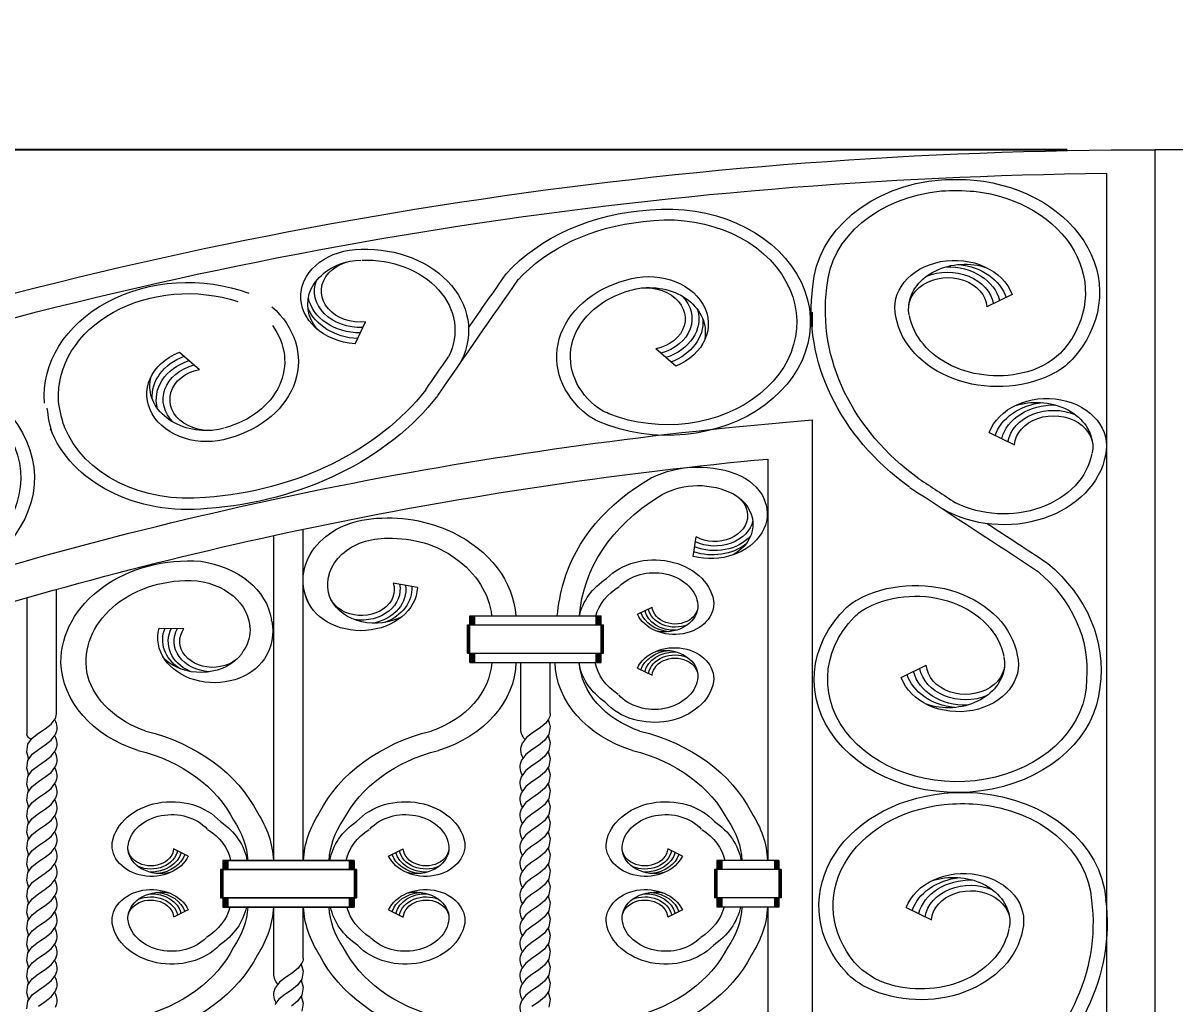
# Model space of a CAD drawing. Header units: inches. Extents: x 16.4 to 39.1, y 11.1 to 26.9.
# Drawn here: x 19.926 to 20.744, y 20.992 to 21.689 of the extents above; entities that cross this region are included whole.
import ezdxf

# ---------------------------------------------------------------- set-up
doc = ezdxf.new("R2010")
doc.units = ezdxf.units.IN
doc.header["$MEASUREMENT"] = 0
doc.styles.get("Standard").update_dxf_attribs({"font": 'arial.ttf'})
doc.dimstyles.get("Standard").update_dxf_attribs({"dimtxt": 0.1, "dimasz": 0.18, "dimexe": 0.18, "dimexo": 0.0625, "dimgap": 0.09, "dimtad": 0, "dimtoh": 1, "dimdec": 4, "dimzin": 0, "dimdsep": 46, "dimtxsty": 'Standard', "dimblk": 'OBLIQUE', "dimcen": 0.09, "dimadec": 0, "dimazin": 0, "dimtfac": 1, "dimtdec": 4, "dimtofl": 0, "dimtmove": 0, "dimatfit": 3, "dimldrblk": 'OBLIQUE', "dimfxl": 1, "dimtolj": 1, "dimtzin": 0, "dimarcsym": 0})

# ---------------------------------------------------------------- blocks, each defined once
blk = doc.blocks.new('_Oblique')
at = {"color": 0, "linetype": 'ByBlock', "lineweight": -2}
blk.add_line((-0.5, -0.5), (0.5, 0.5), dxfattribs=at)
blk = doc.blocks.new('*D2')
at = {"color": 0, "lineweight": -2, "transparency": 16777216}
for p, q in [((20.66772, 21.5986), (18.04662, 21.5986)), ((18.22662, 21.5986), (18.22662, 20.89517)), ((18.22662, 19.59468), (18.22662, 20.29812)), ((20.66772, 19.59468), (18.04662, 19.59468))]:
    blk.add_line(p, q, dxfattribs=at)
at = {"layer": 'Defpoints', "color": 0, "lineweight": 9, "transparency": 16777216}
for p in [(18.22662, 21.5986), (20.73022, 21.5986), (20.73022, 19.59468)]:
    blk.add_point(p, dxfattribs=at)
at = {"color": 0, "lineweight": -2, "transparency": 16777216, "xscale": 0.18, "yscale": 0.18, "zscale": 0.18}
for p, rotation in [((18.22662, 21.5986), 90), ((18.22662, 19.59468), 270)]:
    blk.add_blockref('_Oblique', p, dxfattribs=dict(at, rotation=rotation))
at = {"color": 0, "lineweight": 9, "transparency": 16777216, "insert": (18.22662, 20.59664), "char_height": 0.1, "attachment_point": 5, "rotation": 90}
blk.add_mtext('\\A1;2.0039', dxfattribs=at)

msp = doc.modelspace()

# ---------------------------------------------------------------- linework, layer by layer
at = {"lineweight": 9}
for p, q in [((20.73022, 19.59468), (20.73022, 21.5986)), ((20.73022, 19.59468), (20.73022, 21.5986)), ((20.69568, 21.58187), (20.69568, 20.55596)), ((20.62869, 21.4958), (20.61079, 21.48711)), ((20.48654, 21.48327), (20.48654, 21.4728)), ((20.162, 21.46078), (20.16941, 21.47633)), ((20.38968, 21.44492), (20.37552, 21.45719)), ((20.03719, 21.4549), (20.05135, 21.44263)), ((20.48654, 21.40667), (20.48654, 20.55596)), ((20.61245, 21.3977), (20.63035, 21.38901)), ((20.45517, 21.37896), (20.45517, 21.09383)), ((20.12508, 21.09383), (20.12508, 21.3291)), ((20.10416, 21.09383), (20.10416, 21.32461)), ((20.40219, 21.30973), (20.40418, 21.3236)), ((19.94957, 21.28627), (19.94957, 21.19917)), ((20.20622, 21.28762), (20.18908, 21.29089)), ((19.92866, 21.28036), (19.92866, 21.18381)), ((20.36258, 21.26876), (20.37302, 21.27383)), ((20.2418, 21.24095), (20.2418, 21.26116)), ((20.2418, 21.26116), (20.33845, 21.26116)), ((20.24228, 21.24095), (20.24228, 21.26116)), ((20.24269, 21.24095), (20.24269, 21.26116)), ((20.24302, 21.24095), (20.24302, 21.26116)), ((20.24318, 21.24095), (20.24318, 21.26116)), ((20.24342, 21.23451), (20.24342, 21.26761)), ((20.24342, 21.26761), (20.33682, 21.26761)), ((20.24342, 21.26116), (20.24342, 21.26761)), ((20.24424, 21.26116), (20.24424, 21.26761)), ((20.24489, 21.26116), (20.24489, 21.26761)), ((20.24538, 21.26116), (20.24538, 21.26761)), ((20.24579, 21.26116), (20.24579, 21.26761)), ((20.24611, 21.26116), (20.24611, 21.26761)), ((20.24636, 21.26116), (20.24636, 21.26761)), ((20.24652, 21.26116), (20.24652, 21.26761)), ((20.24707, 21.26116), (20.24707, 21.26761)), ((20.33317, 21.26116), (20.33317, 21.26761)), ((20.33372, 21.26116), (20.33372, 21.26761)), ((20.33389, 21.26116), (20.33389, 21.26761)), ((20.33413, 21.26116), (20.33413, 21.26761)), ((20.33446, 21.26116), (20.33446, 21.26761)), ((20.33486, 21.26116), (20.33486, 21.26761)), ((20.33535, 21.26116), (20.33535, 21.26761)), ((20.336, 21.26116), (20.336, 21.26761)), ((20.33682, 21.23451), (20.33682, 21.26761)), ((20.33682, 21.26116), (20.33682, 21.26761)), ((20.33706, 21.24095), (20.33706, 21.26116)), ((20.33723, 21.24095), (20.33723, 21.26116)), ((20.33755, 21.24095), (20.33755, 21.26116)), ((20.33796, 21.24095), (20.33796, 21.26116)), ((20.33845, 21.24095), (20.33845, 21.26116)), ((20.02277, 21.25893), (20.0404, 21.25858)), ((20.2418, 21.24095), (20.33845, 21.24095)), ((20.24342, 21.23451), (20.24342, 21.24095)), ((20.24424, 21.23451), (20.24424, 21.24095)), ((20.24489, 21.23451), (20.24489, 21.24095)), ((20.24538, 21.23451), (20.24538, 21.24095)), ((20.24579, 21.23451), (20.24579, 21.24095)), ((20.24611, 21.23451), (20.24611, 21.24095)), ((20.24636, 21.23451), (20.24636, 21.24095)), ((20.24652, 21.23451), (20.24652, 21.24095)), ((20.24707, 21.23451), (20.24707, 21.24095)), ((20.33317, 21.23451), (20.33317, 21.24095)), ((20.33372, 21.23451), (20.33372, 21.24095)), ((20.33389, 21.23451), (20.33389, 21.24095)), ((20.33413, 21.23451), (20.33413, 21.24095)), ((20.33446, 21.23451), (20.33446, 21.24095)), ((20.33486, 21.23451), (20.33486, 21.24095)), ((20.33535, 21.23451), (20.33535, 21.24095)), ((20.336, 21.23451), (20.336, 21.24095)), ((20.33682, 21.23451), (20.33682, 21.24095)), ((20.24342, 21.23451), (20.33682, 21.23451)), ((20.27966, 21.18667), (20.27966, 21.23451)), ((20.30058, 21.1982), (20.30058, 21.23451)), ((20.36258, 21.23052), (20.37302, 21.22545)), ((20.54982, 21.22375), (20.56772, 21.23245)), ((19.94598, 21.19058), (19.94889, 21.19448)), ((19.94889, 21.19448), (19.94889, 21.1945)), ((20.29924, 21.19415), (20.29711, 21.19115)), ((19.93698, 21.18414), (19.94172, 21.1873)), ((19.94172, 21.1873), (19.94598, 21.19058)), ((20.29277, 21.18765), (20.28803, 21.18449)), ((20.29711, 21.19115), (20.29277, 21.18765)), ((20.29916, 21.19403), (20.30059, 21.18899)), ((20.30059, 21.18899), (20.29967, 21.18336)), ((19.92957, 21.17631), (19.93264, 21.18064)), ((19.93264, 21.18064), (19.93698, 21.18414)), ((19.94172, 21.1759), (19.94598, 21.17919)), ((19.94598, 21.17919), (19.94889, 21.18309)), ((19.94889, 21.18309), (19.94889, 21.18311)), ((20.28377, 21.18121), (20.28086, 21.17731)), ((20.28803, 21.18449), (20.28377, 21.18121)), ((20.2966, 21.17903), (20.29226, 21.17553)), ((20.29967, 21.18336), (20.2966, 21.17903)), ((20.29916, 21.18263), (20.30059, 21.17759)), ((19.92865, 21.17068), (19.92957, 21.17631)), ((19.93008, 21.16564), (19.92865, 21.17068)), ((19.93264, 21.16925), (19.93698, 21.17275)), ((19.93698, 21.17275), (19.94172, 21.1759)), ((19.94598, 21.16779), (19.94889, 21.17169)), ((19.94889, 21.17169), (19.94889, 21.17171)), ((20.28086, 21.17731), (20.28086, 21.17729)), ((20.28752, 21.17238), (20.28325, 21.16909)), ((20.29226, 21.17553), (20.28752, 21.17238)), ((20.29967, 21.17196), (20.2966, 21.16764)), ((20.29916, 21.17124), (20.30059, 21.1662)), ((20.30059, 21.17759), (20.29967, 21.17196)), ((19.92865, 21.15929), (19.92957, 21.16492)), ((19.92957, 21.16492), (19.93264, 21.16925)), ((19.93698, 21.16135), (19.94172, 21.16451)), ((19.94172, 21.16451), (19.94598, 21.16779)), ((20.28325, 21.16909), (20.28034, 21.16519)), ((20.28034, 21.16519), (20.28034, 21.16517)), ((20.29226, 21.16414), (20.28752, 21.16098)), ((20.2966, 21.16764), (20.29226, 21.16414)), ((20.30059, 21.1662), (20.29967, 21.16057)), ((19.93008, 21.15425), (19.92865, 21.15929)), ((19.92865, 21.14789), (19.92957, 21.15353)), ((19.92957, 21.15353), (19.93264, 21.15785)), ((19.93264, 21.15785), (19.93698, 21.16135)), ((19.94172, 21.15311), (19.94598, 21.1564)), ((19.94598, 21.1564), (19.94889, 21.1603)), ((19.94889, 21.1603), (19.94889, 21.16032)), ((20.28325, 21.15769), (20.28034, 21.15379)), ((20.28034, 21.15379), (20.28034, 21.15378)), ((20.28752, 21.16098), (20.28325, 21.15769)), ((20.2966, 21.15624), (20.29226, 21.15274)), ((20.29967, 21.16057), (20.2966, 21.15624)), ((20.29916, 21.15984), (20.30059, 21.1548)), ((20.30059, 21.1548), (20.29967, 21.14917)), ((19.93008, 21.14285), (19.92865, 21.14789)), ((19.92957, 21.14213), (19.93264, 21.14646)), ((19.93264, 21.14646), (19.93698, 21.14996)), ((19.93698, 21.14996), (19.94172, 21.15311)), ((19.94598, 21.14501), (19.94889, 21.1489)), ((19.94889, 21.1489), (19.94889, 21.14892)), ((20.28325, 21.1463), (20.28034, 21.1424)), ((20.28752, 21.14959), (20.28325, 21.1463)), ((20.29226, 21.15274), (20.28752, 21.14959)), ((20.29967, 21.14917), (20.2966, 21.14485)), ((20.29916, 21.14845), (20.30059, 21.14341)), ((19.92865, 21.1365), (19.92957, 21.14213)), ((19.93264, 21.13506), (19.93698, 21.13856)), ((19.93698, 21.13856), (19.94172, 21.14172)), ((19.94172, 21.14172), (19.94598, 21.14501)), ((19.94598, 21.13361), (19.94889, 21.13751)), ((19.94889, 21.13751), (19.94889, 21.13753)), ((20.28034, 21.1424), (20.28034, 21.14238)), ((20.28752, 21.13819), (20.28325, 21.1349)), ((20.29226, 21.14135), (20.28752, 21.13819)), ((20.2966, 21.14485), (20.29226, 21.14135)), ((20.29967, 21.13778), (20.2966, 21.13345)), ((20.29916, 21.13705), (20.30059, 21.13201)), ((20.30059, 21.14341), (20.29967, 21.13778)), ((19.93008, 21.13146), (19.92865, 21.1365)), ((19.92865, 21.1251), (19.92957, 21.13074)), ((19.92957, 21.13074), (19.93264, 21.13506)), ((19.93698, 21.12717), (19.94172, 21.13032)), ((19.94172, 21.13032), (19.94598, 21.13361)), ((20.28325, 21.1349), (20.28034, 21.131)), ((20.28034, 21.131), (20.28034, 21.13099)), ((20.29226, 21.12995), (20.28752, 21.1268)), ((20.2966, 21.13345), (20.29226, 21.12995)), ((20.30059, 21.13201), (20.29967, 21.12638)), ((19.93008, 21.12006), (19.92865, 21.1251)), ((19.92957, 21.11934), (19.93264, 21.12367)), ((19.93264, 21.12367), (19.93698, 21.12717)), ((19.94172, 21.11893), (19.94598, 21.12222)), ((19.94598, 21.12222), (19.94889, 21.12611)), ((19.94889, 21.12611), (19.94889, 21.12613)), ((20.28325, 21.12351), (20.28034, 21.11961)), ((20.28752, 21.1268), (20.28325, 21.12351)), ((20.2966, 21.12206), (20.29226, 21.11856)), ((20.29967, 21.12638), (20.2966, 21.12206)), ((20.29916, 21.12566), (20.30059, 21.12062)), ((20.30059, 21.12062), (20.29967, 21.11499)), ((19.92865, 21.11371), (19.92957, 21.11934)), ((19.93008, 21.10867), (19.92865, 21.11371)), ((19.93264, 21.11227), (19.93698, 21.11577)), ((19.93698, 21.11577), (19.94172, 21.11893)), ((19.94598, 21.11082), (19.94889, 21.11472)), ((19.94889, 21.11472), (19.94889, 21.11474)), ((20.28034, 21.11961), (20.28034, 21.11959)), ((20.28752, 21.1154), (20.28325, 21.11211)), ((20.29226, 21.11856), (20.28752, 21.1154)), ((20.29967, 21.11499), (20.2966, 21.11066)), ((20.29916, 21.11426), (20.30059, 21.10922)), ((19.92865, 21.10232), (19.92957, 21.10795)), ((19.92957, 21.10795), (19.93264, 21.11227)), ((19.93264, 21.10088), (19.93698, 21.10438)), ((19.93698, 21.10438), (19.94172, 21.10753)), ((19.94172, 21.10753), (19.94598, 21.11082)), ((20.28325, 21.11211), (20.28034, 21.10821)), ((20.28034, 21.10821), (20.28034, 21.1082)), ((20.29226, 21.10716), (20.28752, 21.10401)), ((20.2966, 21.11066), (20.29226, 21.10716)), ((20.30059, 21.10922), (20.29967, 21.10359)), ((19.93008, 21.09727), (19.92865, 21.10232)), ((19.92865, 21.09092), (19.92957, 21.09655)), ((19.92957, 21.09655), (19.93264, 21.10088)), ((19.93698, 21.09298), (19.94172, 21.09614)), ((19.94172, 21.09614), (19.94598, 21.09943)), ((19.94598, 21.09943), (19.94889, 21.10332)), ((19.94889, 21.10332), (19.94889, 21.10334)), ((20.04348, 21.09698), (20.03304, 21.10205)), ((20.18576, 21.09698), (20.1962, 21.10205)), ((20.28325, 21.10072), (20.28034, 21.09682)), ((20.28034, 21.09682), (20.28034, 21.0968)), ((20.28752, 21.10401), (20.28325, 21.10072)), ((20.2966, 21.09927), (20.29226, 21.09577)), ((20.29967, 21.10359), (20.2966, 21.09927)), ((20.29916, 21.10287), (20.30059, 21.09783)), ((20.30059, 21.09783), (20.29967, 21.0922)), ((20.39448, 21.09698), (20.38404, 21.10205)), ((19.93008, 21.08588), (19.92865, 21.09092)), ((19.92957, 21.08516), (19.93264, 21.08948)), ((19.93264, 21.08948), (19.93698, 21.09298)), ((19.94172, 21.08474), (19.94598, 21.08803)), ((19.94598, 21.08803), (19.94889, 21.09193)), ((19.94889, 21.09193), (19.94889, 21.09195)), ((20.06792, 21.09383), (20.06792, 21.06073)), ((20.06792, 21.09383), (20.06792, 21.08739)), ((20.06792, 21.09383), (20.06792, 21.08739)), ((20.06792, 21.09383), (20.06792, 21.06073)), ((20.06792, 21.09383), (20.16131, 21.09383)), ((20.16131, 21.09383), (20.06792, 21.09383)), ((20.06874, 21.09383), (20.06874, 21.08739)), ((20.06874, 21.09383), (20.06874, 21.08739)), ((20.06939, 21.09383), (20.06939, 21.08739)), ((20.06939, 21.09383), (20.06939, 21.08739)), ((20.06988, 21.09383), (20.06988, 21.08739)), ((20.06988, 21.09383), (20.06988, 21.08739)), ((20.07028, 21.09383), (20.07028, 21.08739)), ((20.07028, 21.09383), (20.07028, 21.08739)), ((20.07061, 21.09383), (20.07061, 21.08739)), ((20.07061, 21.09383), (20.07061, 21.08739)), ((20.07085, 21.09383), (20.07085, 21.08739)), ((20.07085, 21.09383), (20.07085, 21.08739)), ((20.07102, 21.09383), (20.07102, 21.08739)), ((20.07102, 21.09383), (20.07102, 21.08739)), ((20.07157, 21.09383), (20.07157, 21.08739)), ((20.07157, 21.09383), (20.07157, 21.08739)), ((20.15767, 21.09383), (20.15767, 21.08739)), ((20.15767, 21.09383), (20.15767, 21.08739)), ((20.15822, 21.09383), (20.15822, 21.08739)), ((20.15822, 21.09383), (20.15822, 21.08739)), ((20.15838, 21.09383), (20.15838, 21.08739)), ((20.15838, 21.09383), (20.15838, 21.08739)), ((20.15863, 21.09383), (20.15863, 21.08739)), ((20.15863, 21.09383), (20.15863, 21.08739)), ((20.15895, 21.09383), (20.15895, 21.08739)), ((20.15895, 21.09383), (20.15895, 21.08739)), ((20.15936, 21.09383), (20.15936, 21.08739)), ((20.15936, 21.09383), (20.15936, 21.08739)), ((20.15985, 21.09383), (20.15985, 21.08739)), ((20.15985, 21.09383), (20.15985, 21.08739)), ((20.1605, 21.09383), (20.1605, 21.08739)), ((20.1605, 21.09383), (20.1605, 21.08739)), ((20.16131, 21.09383), (20.16131, 21.06073)), ((20.16131, 21.09383), (20.16131, 21.08739)), ((20.16131, 21.09383), (20.16131, 21.08739)), ((20.16131, 21.09383), (20.16131, 21.06073)), ((20.28325, 21.08932), (20.28034, 21.08542)), ((20.28752, 21.09261), (20.28325, 21.08932)), ((20.29226, 21.09577), (20.28752, 21.09261)), ((20.2966, 21.08787), (20.29226, 21.08437)), ((20.29967, 21.0922), (20.2966, 21.08787)), ((20.29916, 21.09148), (20.30059, 21.08643)), ((20.4629, 21.09383), (20.41893, 21.09383)), ((20.41893, 21.09383), (20.41893, 21.08739)), ((20.41893, 21.09383), (20.41893, 21.06073)), ((20.41974, 21.09383), (20.41974, 21.08739)), ((20.42039, 21.09383), (20.42039, 21.08739)), ((20.42088, 21.09383), (20.42088, 21.08739)), ((20.42129, 21.09383), (20.42129, 21.08739)), ((20.42162, 21.09383), (20.42162, 21.08739)), ((20.42186, 21.09383), (20.42186, 21.08739)), ((20.42202, 21.09383), (20.42202, 21.08739)), ((20.42258, 21.09383), (20.42258, 21.08739)), ((20.45981, 21.09383), (20.45981, 21.08739)), ((20.45997, 21.09383), (20.45997, 21.08739)), ((20.46021, 21.09383), (20.46021, 21.08739)), ((20.46054, 21.09383), (20.46054, 21.08739)), ((20.46095, 21.09383), (20.46095, 21.08739)), ((20.46144, 21.09383), (20.46144, 21.08739)), ((20.46209, 21.09383), (20.46209, 21.08739)), ((20.4629, 21.09383), (20.4629, 21.06073)), ((19.92865, 21.07953), (19.92957, 21.08516)), ((19.93264, 21.07809), (19.93698, 21.08159)), ((19.93698, 21.08159), (19.94172, 21.08474)), ((19.94598, 21.07664), (19.94889, 21.08054)), ((19.94889, 21.08054), (19.94889, 21.08055)), ((20.06629, 21.08739), (20.06629, 21.06718)), ((20.06629, 21.08739), (20.06629, 21.06718)), ((20.06629, 21.08739), (20.16294, 21.08739)), ((20.16294, 21.08739), (20.06629, 21.08739)), ((20.06678, 21.08739), (20.06678, 21.06718)), ((20.06678, 21.08739), (20.06678, 21.06718)), ((20.06719, 21.08739), (20.06719, 21.06718)), ((20.06719, 21.08739), (20.06719, 21.06718)), ((20.06751, 21.08739), (20.06751, 21.06718)), ((20.06751, 21.08739), (20.06751, 21.06718)), ((20.06768, 21.08739), (20.06768, 21.06718)), ((20.06768, 21.08739), (20.06768, 21.06718)), ((20.16156, 21.08739), (20.16156, 21.06718)), ((20.16156, 21.08739), (20.16156, 21.06718)), ((20.16172, 21.08739), (20.16172, 21.06718)), ((20.16172, 21.08739), (20.16172, 21.06718)), ((20.16205, 21.08739), (20.16205, 21.06718)), ((20.16205, 21.08739), (20.16205, 21.06718)), ((20.16246, 21.08739), (20.16246, 21.06718)), ((20.16246, 21.08739), (20.16246, 21.06718)), ((20.16294, 21.08739), (20.16294, 21.06718)), ((20.16294, 21.08739), (20.16294, 21.06718)), ((20.28034, 21.08542), (20.28034, 21.08541)), ((20.28752, 21.08122), (20.28325, 21.07793)), ((20.29226, 21.08437), (20.28752, 21.08122)), ((20.29967, 21.0808), (20.2966, 21.07648)), ((20.29916, 21.08008), (20.30059, 21.07504)), ((20.30059, 21.08643), (20.29967, 21.0808)), ((20.46453, 21.08739), (20.4173, 21.08739)), ((20.4173, 21.08739), (20.4173, 21.06718)), ((20.41779, 21.08739), (20.41779, 21.06718)), ((20.41819, 21.08739), (20.41819, 21.06718)), ((20.41852, 21.08739), (20.41852, 21.06718)), ((20.41868, 21.08739), (20.41868, 21.06718)), ((20.46315, 21.08739), (20.46315, 21.06718)), ((20.46331, 21.08739), (20.46331, 21.06718)), ((20.46364, 21.08739), (20.46364, 21.06718)), ((20.46404, 21.08739), (20.46404, 21.06718)), ((20.46453, 21.08739), (20.46453, 21.06718)), ((19.93008, 21.07448), (19.92865, 21.07953)), ((19.92865, 21.06813), (19.92957, 21.07376)), ((19.92957, 21.07376), (19.93264, 21.07809)), ((19.93698, 21.07019), (19.94172, 21.07335)), ((19.94172, 21.07335), (19.94598, 21.07664)), ((20.28325, 21.07793), (20.28034, 21.07403)), ((20.28034, 21.07403), (20.28034, 21.07401)), ((20.29226, 21.07298), (20.28752, 21.06982)), ((20.2966, 21.07648), (20.29226, 21.07298)), ((20.30059, 21.07504), (20.29967, 21.06941)), ((19.93008, 21.06309), (19.92865, 21.06813)), ((19.92957, 21.06237), (19.93264, 21.06669)), ((19.93264, 21.06669), (19.93698, 21.07019)), ((19.94172, 21.06195), (19.94598, 21.06524)), ((19.94598, 21.06524), (19.94889, 21.06914)), ((19.94889, 21.06914), (19.94889, 21.06916)), ((20.06629, 21.06718), (20.16294, 21.06718)), ((20.16294, 21.06718), (20.06629, 21.06718)), ((20.06792, 21.06718), (20.06792, 21.06073)), ((20.06792, 21.06718), (20.06792, 21.06073)), ((20.06874, 21.06718), (20.06874, 21.06073)), ((20.06874, 21.06718), (20.06874, 21.06073)), ((20.06939, 21.06718), (20.06939, 21.06073)), ((20.06939, 21.06718), (20.06939, 21.06073)), ((20.06988, 21.06718), (20.06988, 21.06073)), ((20.06988, 21.06718), (20.06988, 21.06073)), ((20.07028, 21.06718), (20.07028, 21.06073)), ((20.07028, 21.06718), (20.07028, 21.06073)), ((20.07061, 21.06718), (20.07061, 21.06073)), ((20.07061, 21.06718), (20.07061, 21.06073)), ((20.07085, 21.06718), (20.07085, 21.06073)), ((20.07085, 21.06718), (20.07085, 21.06073)), ((20.07102, 21.06718), (20.07102, 21.06073)), ((20.07102, 21.06718), (20.07102, 21.06073)), ((20.07157, 21.06718), (20.07157, 21.06073)), ((20.07157, 21.06718), (20.07157, 21.06073)), ((20.15767, 21.06718), (20.15767, 21.06073)), ((20.15767, 21.06718), (20.15767, 21.06073)), ((20.15822, 21.06718), (20.15822, 21.06073)), ((20.15822, 21.06718), (20.15822, 21.06073)), ((20.15838, 21.06718), (20.15838, 21.06073)), ((20.15838, 21.06718), (20.15838, 21.06073)), ((20.15863, 21.06718), (20.15863, 21.06073)), ((20.15863, 21.06718), (20.15863, 21.06073)), ((20.15895, 21.06718), (20.15895, 21.06073)), ((20.15895, 21.06718), (20.15895, 21.06073)), ((20.15936, 21.06718), (20.15936, 21.06073)), ((20.15936, 21.06718), (20.15936, 21.06073)), ((20.15985, 21.06718), (20.15985, 21.06073)), ((20.15985, 21.06718), (20.15985, 21.06073)), ((20.1605, 21.06718), (20.1605, 21.06073)), ((20.1605, 21.06718), (20.1605, 21.06073)), ((20.16131, 21.06718), (20.16131, 21.06073)), ((20.16131, 21.06718), (20.16131, 21.06073)), ((20.28325, 21.06653), (20.28034, 21.06264)), ((20.28752, 21.06982), (20.28325, 21.06653)), ((20.2966, 21.06508), (20.29226, 21.06158)), ((20.29967, 21.06941), (20.2966, 21.06508)), ((20.29916, 21.06869), (20.30059, 21.06364)), ((20.30059, 21.06364), (20.29967, 21.05801)), ((20.46453, 21.06718), (20.4173, 21.06718)), ((20.41893, 21.06718), (20.41893, 21.06073)), ((20.41974, 21.06718), (20.41974, 21.06073)), ((20.42039, 21.06718), (20.42039, 21.06073)), ((20.42088, 21.06718), (20.42088, 21.06073)), ((20.42129, 21.06718), (20.42129, 21.06073)), ((20.42162, 21.06718), (20.42162, 21.06073)), ((20.42186, 21.06718), (20.42186, 21.06073)), ((20.42202, 21.06718), (20.42202, 21.06073)), ((20.42258, 21.06718), (20.42258, 21.06073)), ((20.45981, 21.06718), (20.45981, 21.06073)), ((20.45997, 21.06718), (20.45997, 21.06073)), ((20.46021, 21.06718), (20.46021, 21.06073)), ((20.46054, 21.06718), (20.46054, 21.06073)), ((20.46095, 21.06718), (20.46095, 21.06073)), ((20.46144, 21.06718), (20.46144, 21.06073)), ((20.46209, 21.06718), (20.46209, 21.06073)), ((19.92865, 21.05674), (19.92957, 21.06237)), ((19.93008, 21.0517), (19.92865, 21.05674)), ((19.92957, 21.05097), (19.93264, 21.0553)), ((19.93264, 21.0553), (19.93698, 21.0588)), ((19.93698, 21.0588), (19.94172, 21.06195)), ((19.94598, 21.05385), (19.94889, 21.05775)), ((19.94889, 21.05775), (19.94889, 21.05776)), ((20.04348, 21.05874), (20.03304, 21.05367)), ((20.06792, 21.06073), (20.16131, 21.06073)), ((20.16131, 21.06073), (20.06792, 21.06073)), ((20.10416, 21.0129), (20.10416, 21.06073)), ((20.12508, 21.02442), (20.12508, 21.06073)), ((20.18576, 21.05874), (20.1962, 21.05367)), ((20.28034, 21.06264), (20.28034, 21.06262)), ((20.28325, 21.05514), (20.28034, 21.05124)), ((20.28752, 21.05843), (20.28325, 21.05514)), ((20.29226, 21.06158), (20.28752, 21.05843)), ((20.29967, 21.05801), (20.2966, 21.05369)), ((20.29916, 21.05729), (20.30059, 21.05225)), ((20.39448, 21.05874), (20.38404, 21.05367)), ((20.4629, 21.06073), (20.41893, 21.06073)), ((20.45517, 21.06073), (20.45517, 20.74629)), ((20.55354, 21.06034), (20.57143, 21.05165)), ((19.92865, 21.04534), (19.92957, 21.05097)), ((19.93264, 21.0439), (19.93698, 21.0474)), ((19.93698, 21.0474), (19.94172, 21.05056)), ((19.94172, 21.05056), (19.94598, 21.05385)), ((20.28034, 21.05124), (20.28034, 21.05122)), ((20.28752, 21.04703), (20.28325, 21.04374)), ((20.29226, 21.05019), (20.28752, 21.04703)), ((20.2966, 21.05369), (20.29226, 21.05019)), ((20.30059, 21.05225), (20.29967, 21.04662)), ((19.93008, 21.0403), (19.92865, 21.04534)), ((19.92865, 21.03395), (19.92957, 21.03958)), ((19.92957, 21.03958), (19.93264, 21.0439)), ((19.93698, 21.03601), (19.94172, 21.03916)), ((19.94172, 21.03916), (19.94598, 21.04245)), ((19.94598, 21.04245), (19.94889, 21.04635)), ((19.94889, 21.04635), (19.94889, 21.04637)), ((20.28325, 21.04374), (20.28034, 21.03985)), ((20.28034, 21.03985), (20.28034, 21.03983)), ((20.29226, 21.03879), (20.28752, 21.03564)), ((20.2966, 21.04229), (20.29226, 21.03879)), ((20.29967, 21.04662), (20.2966, 21.04229)), ((20.29916, 21.0459), (20.30059, 21.04086)), ((20.30059, 21.04086), (20.29967, 21.03522)), ((19.93008, 21.02891), (19.92865, 21.03395)), ((19.92957, 21.02818), (19.93264, 21.03251)), ((19.93264, 21.03251), (19.93698, 21.03601)), ((19.94172, 21.02777), (19.94598, 21.03106)), ((19.94598, 21.03106), (19.94889, 21.03496)), ((19.94889, 21.03496), (19.94889, 21.03497)), ((20.28325, 21.03235), (20.28034, 21.02845)), ((20.28752, 21.03564), (20.28325, 21.03235)), ((20.2966, 21.0309), (20.29226, 21.0274)), ((20.29967, 21.03522), (20.2966, 21.0309)), ((20.29916, 21.0345), (20.30059, 21.02946)), ((19.92865, 21.02255), (19.92957, 21.02818)), ((19.93008, 21.01751), (19.92865, 21.02255)), ((19.93264, 21.02111), (19.93698, 21.02461)), ((19.93698, 21.02461), (19.94172, 21.02777)), ((19.94598, 21.01966), (19.94889, 21.02356)), ((19.94889, 21.02356), (19.94889, 21.02358)), ((20.28034, 21.02845), (20.28034, 21.02843)), ((20.28752, 21.02424), (20.28325, 21.02095)), ((20.29226, 21.0274), (20.28752, 21.02424)), ((20.29967, 21.02383), (20.2966, 21.0195)), ((20.29916, 21.02311), (20.30059, 21.01807)), ((20.30059, 21.02946), (20.29967, 21.02383)), ((19.92865, 21.01116), (19.92957, 21.01679)), ((19.92957, 21.01679), (19.93264, 21.02111)), ((19.93698, 21.01322), (19.94172, 21.01637)), ((19.94172, 21.01637), (19.94598, 21.01966)), ((20.12161, 21.01738), (20.11727, 21.01387)), ((20.12374, 21.02037), (20.12161, 21.01738)), ((20.12365, 21.02026), (20.12509, 21.01521)), ((20.12509, 21.01521), (20.12417, 21.00958)), ((20.28325, 21.02095), (20.28034, 21.01706)), ((20.28034, 21.01706), (20.28034, 21.01704)), ((20.29226, 21.016), (20.28752, 21.01285)), ((20.2966, 21.0195), (20.29226, 21.016)), ((20.30059, 21.01807), (20.29967, 21.01243)), ((19.93008, 21.00612), (19.92865, 21.01116)), ((19.92957, 21.00539), (19.93264, 21.00972)), ((19.93264, 21.00972), (19.93698, 21.01322)), ((19.94172, 21.00498), (19.94598, 21.00827)), ((19.94598, 21.00827), (19.94889, 21.01217)), ((19.94889, 21.01217), (19.94889, 21.01218)), ((20.10826, 21.00743), (20.10535, 21.00353)), ((20.11253, 21.01072), (20.10826, 21.00743)), ((20.11727, 21.01387), (20.11253, 21.01072)), ((20.12417, 21.00958), (20.1211, 21.00526)), ((20.12365, 21.00886), (20.12509, 21.00382)), ((20.28325, 21.00956), (20.28034, 21.00566)), ((20.28752, 21.01285), (20.28325, 21.00956)), ((20.2966, 21.00811), (20.29226, 21.00461)), ((20.29967, 21.01243), (20.2966, 21.00811)), ((20.29916, 21.01171), (20.30059, 21.00667)), ((20.30059, 21.00667), (20.29967, 21.00104)), ((19.92865, 20.99976), (19.92957, 21.00539)), ((19.93008, 20.99472), (19.92865, 20.99976)), ((19.92957, 20.994), (19.93264, 20.99832)), ((19.93264, 20.99832), (19.93698, 21.00182)), ((19.93698, 21.00182), (19.94172, 21.00498)), ((19.94598, 20.99687), (19.94889, 21.00077)), ((19.94889, 21.00077), (19.94889, 21.00079)), ((20.10535, 21.00353), (20.10535, 21.00352)), ((20.11201, 20.9986), (20.10775, 20.99531)), ((20.11675, 21.00176), (20.11201, 20.9986)), ((20.1211, 21.00526), (20.11675, 21.00176)), ((20.12417, 20.99819), (20.1211, 20.99386)), ((20.12509, 21.00382), (20.12417, 20.99819)), ((20.28034, 21.00566), (20.28034, 21.00564)), ((20.28325, 20.99817), (20.28034, 20.99427)), ((20.28752, 21.00145), (20.28325, 20.99817)), ((20.29226, 21.00461), (20.28752, 21.00145)), ((20.29967, 21.00104), (20.2966, 20.99671)), ((20.29916, 21.00032), (20.30059, 20.99528)), ((19.92865, 20.98837), (19.92957, 20.994)), ((19.93698, 20.99043), (19.94172, 20.99358)), ((19.94172, 20.99358), (19.94598, 20.99687)), ((20.10775, 20.99531), (20.10484, 20.99142)), ((20.1211, 20.99386), (20.11675, 20.99036)), ((20.12365, 20.99747), (20.12509, 20.99242)), ((20.12509, 20.99242), (20.12417, 20.98679)), ((20.28034, 20.99427), (20.28034, 20.99425)), ((20.29226, 20.99321), (20.28752, 20.99006)), ((20.2966, 20.99671), (20.29226, 20.99321)), ((20.30059, 20.99528), (20.29967, 20.98965))]:
    msp.add_line(p, q, dxfattribs=at)
at = {"lineweight": 9, "extrusion": (0, 0, -1)}
for centre, major_axis, start_param, end_param in [((20.73022, 19.52987), (2.61432, 0), 4.332138, 4.712389), ((20.73022, 19.52987), (-2.5934, 0), 1.190545, 1.557478), ((20.58886, 21.49709), (0.10193, 0), 3.196077, 4.610275), ((20.58836, 21.46574), (0.14136, 0), 4.642319, 4.80736), ((20.58886, 21.49709), (-0.10193, 0), 1.697812, 3.770406), ((20.58886, 21.49709), (0.09189, 0), 3.19367, 4.599078), ((20.58834, 21.46753), (-0.12903, 0), 1.494203, 1.675052), ((20.58886, 21.49709), (-0.09189, 0), 1.71177, 3.727952), ((20.38232, 21.44591), (0.13945, 0), 3.766416, 4.634106), ((20.38232, 21.44591), (0.13945, 0), 3.766416, 4.634106), ((20.38378, 21.47612), (0.1016, 0), 4.590437, 8.355007), ((20.38232, 21.44591), (0.12941, 0), 3.766416, 4.59125), ((20.38372, 21.47606), (0.09196, 0), 4.526032, 8.321415), ((20.16591, 21.49428), (0.04251, 0), 1.662999, 4.718824), ((20.16959, 21.47021), (0.07301, 0), 4.665774, 6.725201), ((20.58785, 21.48644), (0.04251, 0), 2.945419, 6.001244), ((20.16829, 21.48874), (-0.04001, 0), -0.586649, 1.300117), ((20.16586, 21.49819), (0.02786, 0), 1.443045, 4.721778), ((20.16959, 21.47021), (0.0633, 0), 4.665774, 6.664784), ((20.59518, 21.48564), (0.04001, 0), 3.222533, 5.109299), ((20.58298, 21.48574), (0.03757, 0), 4.678621, 6.08814), ((20.58564, 21.48561), (0.04015, 0), -1.440537, -0.258804), ((20.0431, 21.4237), (0.10193, 0), 3.078869, 5.151463), ((20.16586, 21.49819), (-0.03271, 0), 4.661999, 6.581875), ((78.64697, -3.90222), (-66.61815, 0), 0.501153, 0.502934), ((78.64697, -3.90222), (66.62819, 0), 3.643696, 3.644527), ((20.37822, 21.45145), (-0.07301, 0), -0.791794, 1.237934), ((20.37037, 21.47489), (-0.04251, 0), 1.184884, 4.240708), ((20.58298, 21.48574), (-0.02786, 0), -0.199128, 3.079605), ((20.58298, 21.48574), (0.03271, 0), 4.223961, 6.143837), ((20.0431, 21.4237), (0.09189, 0), 3.092828, 5.10901), ((20.37822, 21.45145), (-0.0633, 0), -0.760804, 1.237934), ((20.36858, 21.47854), (-0.02786, 0), 1.18193, 4.460663), ((20.37075, 21.46904), (0.04001, 0), 4.603591, 6.490356), ((20.70147, 21.4846), (0.21545, 0), 2.313994, 3.240774), ((20.70147, 21.4846), (-0.20542, 0), -0.827599, 0.100288), ((20.16586, 21.49819), (0.03757, 0), 1.576103, 2.985622), ((20.36858, 21.47854), (0.03271, 0), -0.678167, 1.241709), ((20.04865, 21.44836), (0.07301, 0), -0.734535, 1.237934), ((20.16652, 21.49615), (-0.04015, 0), -1.501731, -0.319998), ((20.36858, 21.47854), (0.03757, 0), -0.223507, 1.186012), ((20.61841, 21.48812), (0.0633, 0), 1.228931, 2.998469), ((20.04865, 21.44836), (-0.0633, 0), 2.609988, 4.379527), ((20.36892, 21.47645), (-0.04015, 0), 3.082113, 4.263846), ((20.61841, 21.48812), (0.07301, 0), 1.026, 2.998469), ((20.62228, 21.47952), (0.05176, 0), 0.58636, 1.228931), ((19.83251, 21.36555), (0.1016, 0), 4.538077, 8.302647), ((20.05651, 21.42493), (-0.04251, 0), 4.326476, 7.382301), ((20.05795, 21.42337), (-0.04015, 0), -0.05948, 1.122253), ((20.05829, 21.42128), (0.03757, 0), 2.918086, 4.327605), ((78.64697, -3.90222), (-66.62819, 0), 0.501153, 0.50166), ((20.62942, 21.47374), (0.05176, 0), 0.628813, 1.026), ((19.83246, 21.36549), (0.09196, 0), 4.473672, 8.269055), ((20.05829, 21.42128), (-0.03271, 0), -0.678167, 1.241709), ((20.05829, 21.42128), (0.02786, 0), 1.18193, 4.460663), ((20.05612, 21.43077), (0.04001, 0), 1.461998, 3.348764), ((20.03736, 21.51357), (0.20542, 0), 0.553459, 1.481346), ((20.03736, 21.51357), (-0.21545, 0), 3.695052, 4.621831), ((20.65329, 21.38834), (-0.04251, 0), 0.281942, 3.337766), ((20.08425, 21.42375), (-0.14136, 0), -0.242355, -0.077314), ((20.07988, 21.42887), (0.12903, 0), 2.875261, 3.05611), ((20.3586, 21.43668), (-0.03622, 0), -1.103363, -0.760804), ((20.65549, 21.38751), (0.04015, 0), 3.400397, 4.58213), ((20.65815, 21.38764), (-0.03757, 0), 0.195046, 1.604564), ((20.64596, 21.38754), (-0.04001, 0), 1.173886, 3.060652), ((20.35237, 21.43074), (-0.03622, 0), -1.069771, -0.791794), ((20.65815, 21.38764), (-0.03271, 0), 0.139349, 2.059224), ((20.65815, 21.38764), (0.02786, 0), 3.20358, 6.482313), ((20.73022, 19.52987), (2.38426, 0), 4.332138, 4.610005), ((20.0431, 21.4237), (0.10193, 0), 1.435541, 2.849739), ((20.0431, 21.4237), (-0.09189, 0), 4.574727, 5.980135), ((20.62272, 21.39002), (-0.0633, 0), 3.284716, 5.283726), ((20.73022, 19.52987), (2.35288, 0), 4.332138, 4.59522), ((20.4057, 21.32477), (-0.06132, 0), 0.996105, 2.090898), ((20.62272, 21.39002), (-0.07301, 0), 3.284716, 5.344144), ((20.41445, 21.34007), (0.04024, 0), -1.000669, 1.880258), ((20.46491, 21.26338), (-0.1588, 0), 0.227639, 0.948643), ((20.4057, 21.32477), (-0.04465, 0), 0.88358, 2.090898), ((-21.89466, -19.26796), (66.61815, 0), -0.879904, -0.878123), ((-21.89466, -19.26796), (66.62819, 0), -0.879904, -0.879398), ((20.4675, 21.26074), (-0.14645, 0), 0.059294, 0.907855), ((20.41741, 21.33887), (0.0234, 0), -1.106699, 2.172034), ((20.41102, 21.33254), (0.03361, 0), -0.826631, 0.953367), ((20.18048, 21.293), (0.05545, 0), 2.670848, 4.582978), ((20.18512, 21.26714), (0.08845, 0), 4.578692, 5.259267), ((20.41741, 21.33887), (0.02748, 0), 0.174797, 2.094673), ((20.18204, 21.26317), (0.09434, 0), -1.023747, -0.059481), ((-21.89466, -19.26796), (66.62819, 0), -0.878954, -0.878123), ((20.18401, 21.28985), (0.04147, 0), 2.966882, 4.739023), ((20.18764, 21.26995), (0.06665, 0), 4.674551, 5.466275), ((20.41593, 21.33754), (0.03372, 0), 0.793484, 1.975217), ((20.41741, 21.33887), (0.03155, 0), 0.629457, 2.038976), ((20.37448, 21.27367), (0.04258, 0), 3.793341, 6.140062), ((20.04377, 21.23481), (0.09075, 0), 3.137361, 4.806312), ((20.04195, 21.25862), (-0.06113, 0), 1.740486, 3.011585), ((20.18086, 21.26229), (-0.07837, 0), 2.30321, 3.055734), ((20.55244, 21.22929), (0.13945, 0), -0.756235, 0.111455), ((20.55244, 21.22929), (0.13945, 0), -0.756235, 0.111455), ((20.04411, 21.23482), (-0.07324, 0), -0.17549, 1.529002), ((20.04307, 21.25782), (-0.04416, 0), 1.525181, 3.063652), ((20.37706, 21.25982), (0.05661, 0), 3.316258, 4.013205), ((20.37448, 21.27367), (0.03101, 0), 3.793341, 6.140062), ((20.5601, 21.23143), (-0.07301, 0), 0.968741, 2.998469), ((20.55244, 21.22929), (0.12941, 0), -0.756235, 0.0686), ((20.16601, 21.28888), (0.04024, 0), 0.039605, 2.920531), ((20.16642, 21.28627), (0.0234, 0), -0.252172, 3.026561), ((20.16642, 21.28627), (-0.02748, 0), 2.966782, 4.886658), ((20.16642, 21.28627), (0.03155, 0), -0.119114, 1.290405), ((20.1685, 21.28692), (-0.03372, 0), 3.086237, 4.267971), ((20.50413, 21.25627), (0.19904, 0), 3.212744, 3.36874), ((20.3769, 21.26009), (0.04491, 0), 3.354626, 4.058509), ((20.17612, 21.28886), (0.03361, 0), 0.966495, 2.746493), ((20.3888, 21.27642), (-0.02795, 0), 3.048495, 5.929422), ((20.38924, 21.27462), (-0.01625, 0), 2.942465, 6.221198), ((20.53926, 21.25542), (0.03622, 0), 3.832357, 4.110334), ((20.5601, 21.23143), (-0.0633, 0), 0.999731, 2.998469), ((20.38769, 21.2747), (0.02342, 0), 1.701055, 2.882789), ((20.38924, 21.27462), (0.02191, 0), 1.537028, 2.946547), ((20.38924, 21.27462), (-0.01908, 0), 4.223961, 6.143837), ((20.38213, 21.27469), (0.02334, 0), 0.08094, 1.860939), ((20.58965, 21.22246), (0.1016, 0), 0.067786, 3.832357), ((20.54546, 21.24946), (-0.03622, 0), 0.657172, 0.999731), ((20.05079, 21.257), (0.03655, 0), -0.096361, 0.518682), ((20.13922, 21.26376), (0.05229, 0), 3.045232, 3.063652), ((20.04774, 21.25675), (0.05575, 0), -0.158645, 0.460997), ((20.15442, 21.27026), (-0.05229, 0), -0.158645, -0.130007), ((20.58959, 21.22252), (0.09196, 0), 0.003382, 3.798764), ((20.06202, 21.25191), (-0.04024, 0), 3.624454, 6.50538), ((20.05898, 21.25052), (-0.03372, 0), -0.864579, 0.317155), ((20.06078, 21.24947), (0.03155, 0), 2.112987, 3.522506), ((20.06078, 21.24947), (0.02748, 0), 1.658327, 3.578203), ((20.06078, 21.24947), (-0.0234, 0), 3.518424, 6.797156), ((20.3888, 21.22286), (0.02795, 0), 3.495356, 6.376283), ((20.38213, 21.22459), (0.02334, 0), 4.422247, 6.202245), ((20.05225, 21.25396), (-0.03361, 0), 3.798492, 5.57849), ((20.38769, 21.22458), (-0.02342, 0), 0.258804, 1.440537), ((20.38924, 21.22466), (0.02191, 0), 3.336638, 4.746157), ((20.38924, 21.22466), (0.01908, 0), 3.280941, 5.200817), ((20.38924, 21.22466), (-0.01625, 0), 0.061988, 3.34072), ((20.59066, 21.23311), (-0.04251, 0), 2.945419, 6.001244), ((20.59553, 21.23381), (-0.02786, 0), 2.942465, 6.221198), ((20.03977, 21.23585), (0.08676, 0), 1.946654, 3.122047), ((20.18822, 21.23731), (-0.07084, 0), 3.191635, 4.310748), ((20.18947, 21.23585), (-0.08676, 0), 3.161138, 4.336531), ((20.39077, 21.23585), (-0.08676, 0), -1.194939, -0.019545), ((20.37791, 21.24004), (-0.05741, 0), -0.844992, -0.122022), ((20.39202, 21.23731), (0.07084, 0), 1.972438, 3.091551), ((20.37799, 21.23986), (-0.04594, 0), -0.88405, -0.147937), ((20.59553, 21.23381), (0.03757, 0), 1.537028, 2.946547), ((20.59553, 21.23381), (-0.03271, 0), 4.223961, 6.143837), ((20.58333, 21.23392), (-0.04001, 0), 3.222533, 5.109299), ((20.04102, 21.23731), (0.07084, 0), 1.972438, 2.914662), ((20.37448, 21.22561), (-0.04258, 0), 3.284716, 5.66399), ((20.37448, 21.22561), (-0.03101, 0), 3.284716, 5.66399), ((20.59287, 21.23394), (-0.04015, 0), -1.440537, -0.258804), ((19.92522, 21.19902), (-0.02436, 0), 3.133545, 3.378221), ((20.29012, 21.1982), (0.01046, 0), 0, 0.51147), ((19.9319, 21.18807), (0.01812, 0), -0.418478, 0.356149), ((20.29684, 21.18752), (-0.01721, 0), -0.605864, 0.062232), ((19.93514, 21.18414), (-0.00649, 0), -1.056819, -0.064307), ((19.9319, 21.17667), (-0.01812, 0), 2.723114, 3.497742), ((19.97599, 21.0909), (-0.12551, 0), 1.872886, 2.761174), ((20.25325, 21.0909), (-0.12551, 0), 0.380418, 1.268707), ((20.32699, 21.0909), (-0.12551, 0), 1.872886, 2.761174), ((19.9319, 21.16528), (-0.01812, 0), 2.723114, 3.497742), ((19.97599, 21.0909), (-0.10733, 0), 1.872886, 2.761174), ((20.25325, 21.0909), (0.10733, 0), 3.522011, 4.4103), ((20.29785, 21.17233), (-0.01812, 0), -0.418478, 0.356149), ((20.32699, 21.0909), (-0.10733, 0), 1.872886, 2.761174), ((20.29734, 21.16021), (-0.01812, 0), -0.418478, 0.356149), ((19.9319, 21.15388), (-0.01812, 0), 2.723114, 3.497742), ((20.29734, 21.14882), (-0.01812, 0), -0.418478, 0.356149), ((19.9319, 21.14249), (-0.01812, 0), 2.723114, 3.497742), ((19.9319, 21.13109), (-0.01812, 0), 2.723114, 3.497742), ((20.03158, 21.10189), (0.04258, 0), 3.284716, 5.66399), ((20.19766, 21.10189), (0.04258, 0), 3.760788, 6.140062), ((20.29734, 21.13742), (-0.01812, 0), -0.418478, 0.356149), ((20.38259, 21.10189), (0.04258, 0), 3.284716, 5.66399), ((20.59337, 21.06163), (0.10193, 0), 2.51278, 4.585373), ((20.59386, 21.03029), (-0.14136, 0), 1.475825, 1.640866), ((20.59337, 21.06163), (0.10193, 0), -1.468682, -0.054484), ((20.29734, 21.12603), (-0.01812, 0), -0.418478, 0.356149), ((20.59337, 21.06163), (-0.09189, 0), -0.58636, 1.429822), ((20.59388, 21.03208), (-0.12903, 0), 1.46654, 1.64739), ((20.59337, 21.06163), (0.09189, 0), -1.457485, -0.052077), ((19.9319, 21.1197), (-0.01812, 0), 2.723114, 3.497742), ((20.03158, 21.10189), (0.03101, 0), 3.284716, 5.66399), ((20.03069, 21.08837), (0.05489, 0), -0.865728, -0.126108), ((20.00326, 21.09102), (0.08255, 0), -0.501645, -0.043017), ((20.00373, 21.09093), (0.10026, 0), -0.482989, -0.036611), ((20.22551, 21.09093), (-0.10026, 0), 0.036611, 0.482989), ((20.22597, 21.09102), (0.08255, 0), 3.184609, 3.643237), ((20.19855, 21.08837), (-0.05489, 0), 0.126108, 0.865728), ((20.19766, 21.10189), (0.03101, 0), 3.760788, 6.140062), ((20.38259, 21.10189), (0.03101, 0), 3.284716, 5.66399), ((20.38169, 21.08837), (0.05489, 0), -0.865728, -0.126108), ((20.35427, 21.09102), (-0.08255, 0), 2.639948, 3.098576), ((20.35473, 21.09093), (-0.10026, 0), 2.658604, 3.104981), ((19.9319, 21.1083), (-0.01812, 0), 2.723114, 3.497742), ((20.03052, 21.08855), (-0.04351, 0), 2.231024, 2.98765), ((20.19872, 21.08855), (-0.04351, 0), 0.153942, 0.910569), ((20.29734, 21.11463), (0.01812, 0), 2.723114, 3.497742), ((20.38152, 21.08855), (-0.04351, 0), 2.231024, 2.98765), ((20.01726, 21.10464), (0.02795, 0), 0.353764, 3.23469), ((20.01682, 21.10285), (-0.01625, 0), 3.20358, 6.482313), ((20.21198, 21.10464), (0.02795, 0), -0.093098, 2.787829), ((20.21242, 21.10285), (0.01625, 0), -0.199128, 3.079605), ((20.29734, 21.10324), (-0.01812, 0), -0.418478, 0.356149), ((20.36826, 21.10464), (-0.02795, 0), 3.495356, 6.376283), ((20.36782, 21.10285), (0.01625, 0), 0.061988, 3.34072), ((19.9319, 21.09691), (-0.01812, 0), 2.723114, 3.497742), ((20.02393, 21.10291), (-0.02334, 0), 4.422247, 6.202245), ((20.01682, 21.10285), (0.01908, 0), 0.139349, 2.059224), ((20.01682, 21.10285), (0.02191, 0), 0.195046, 1.604564), ((20.01837, 21.10292), (-0.02342, 0), 3.400397, 4.58213), ((20.21087, 21.10292), (0.02342, 0), 1.701055, 2.882789), ((20.21242, 21.10285), (-0.02191, 0), 4.678621, 6.08814), ((20.21242, 21.10285), (-0.01908, 0), 4.223961, 6.143837), ((20.20531, 21.10291), (0.02334, 0), 0.08094, 1.860939), ((20.29734, 21.09184), (-0.01812, 0), -0.418478, 0.356149), ((20.37494, 21.10291), (-0.02334, 0), 4.422247, 6.202245), ((20.36782, 21.10285), (-0.01908, 0), 3.280941, 5.200817), ((20.36782, 21.10285), (-0.02191, 0), 3.336638, 4.746157), ((20.36937, 21.10292), (-0.02342, 0), 3.400397, 4.58213), ((19.9319, 21.08551), (-0.01812, 0), 2.723114, 3.497742), ((20.59437, 21.05098), (0.04251, 0), 3.423534, 6.479359), ((19.9319, 21.07412), (0.01812, 0), -0.418478, 0.356149), ((20.29734, 21.08045), (-0.01812, 0), -0.418478, 0.356149), ((20.59658, 21.05015), (0.04015, 0), 3.400397, 4.58213), ((20.59924, 21.05028), (0.03757, 0), 3.336638, 4.746157), ((20.58704, 21.05018), (0.04001, 0), 4.315479, 6.202245), ((20.01726, 21.05108), (0.02795, 0), 3.048495, 5.929422), ((20.02393, 21.05282), (-0.02334, 0), 0.08094, 1.860939), ((20.21198, 21.05108), (0.02795, 0), 3.495356, 6.376283), ((20.20531, 21.05282), (-0.02334, 0), 1.280654, 3.060652), ((20.29734, 21.06905), (-0.01812, 0), -0.418478, 0.356149), ((20.36826, 21.05108), (0.02795, 0), 3.048495, 5.929422), ((20.37494, 21.05282), (-0.02334, 0), 0.08094, 1.860939), ((20.59924, 21.05028), (-0.03271, 0), 0.139349, 2.059224), ((20.59924, 21.05028), (-0.02786, 0), 0.061988, 3.34072), ((19.9319, 21.06272), (-0.01812, 0), 2.723114, 3.497742), ((20.01682, 21.05288), (-0.01625, 0), -0.199128, 3.079605), ((20.01682, 21.05288), (0.01908, 0), 4.223961, 6.143837), ((20.01682, 21.05288), (0.02191, 0), 4.678621, 6.08814), ((20.01837, 21.0528), (0.02342, 0), -1.440537, -0.258804), ((20.21087, 21.0528), (-0.02342, 0), 0.258804, 1.440537), ((20.21242, 21.05288), (-0.02191, 0), 0.195046, 1.604564), ((20.21242, 21.05288), (-0.01908, 0), 0.139349, 2.059224), ((20.21242, 21.05288), (0.01625, 0), 3.20358, 6.482313), ((20.36782, 21.05288), (0.01625, 0), 2.942465, 6.221198), ((20.36782, 21.05288), (-0.01908, 0), 1.082368, 3.002244), ((20.36782, 21.05288), (-0.02191, 0), 1.537028, 2.946547), ((20.36937, 21.0528), (-0.02342, 0), 1.701055, 2.882789), ((20.48075, 21.04914), (-0.20542, 0), 3.041304, 3.969191), ((20.48075, 21.04914), (0.21545, 0), -0.099181, 0.827599), ((19.9319, 21.05133), (-0.01812, 0), 2.723114, 3.497742), ((20.02658, 21.06838), (-0.04748, 0), 3.346569, 4.030972), ((20.02634, 21.06863), (-0.05926, 0), 3.31084, 3.991884), ((20.00326, 21.06354), (-0.08255, 0), 3.184609, 3.643237), ((20.00373, 21.06364), (-0.10026, 0), 3.178204, 3.624581), ((20.22551, 21.06364), (0.10026, 0), 2.658604, 3.104981), ((20.22597, 21.06354), (0.08255, 0), 2.639948, 3.098576), ((20.2029, 21.06863), (-0.05926, 0), -0.850292, -0.169247), ((20.20266, 21.06838), (0.04748, 0), 2.252214, 2.936616), ((20.29734, 21.05766), (-0.01812, 0), -0.418478, 0.356149), ((20.37758, 21.06838), (-0.04748, 0), 3.346569, 4.030972), ((20.37735, 21.06863), (0.05926, 0), 0.169247, 0.850292), ((20.35427, 21.06354), (0.08255, 0), 0.043017, 0.501645), ((20.35473, 21.06364), (0.10026, 0), 0.036611, 0.482989), ((20.03158, 21.05383), (0.04258, 0), 0.651749, 2.998469), ((20.03158, 21.05383), (0.03101, 0), 0.651749, 2.998469), ((20.19766, 21.05383), (0.04258, 0), 0.143123, 2.489844), ((20.19766, 21.05383), (-0.03101, 0), 3.284716, 5.631437), ((20.29734, 21.04626), (-0.01812, 0), -0.418478, 0.356149), ((20.38259, 21.05383), (-0.04258, 0), 3.793341, 6.140062), ((20.38259, 21.05383), (-0.03101, 0), 3.793341, 6.140062), ((19.9319, 21.03993), (-0.01812, 0), 2.723114, 3.497742), ((20.29734, 21.03487), (-0.01812, 0), -0.418478, 0.356149), ((20.56381, 21.05266), (0.07301, 0), 0.143123, 2.115593), ((20.56381, 21.05266), (0.0633, 0), 0.143123, 1.912662), ((19.9319, 21.02854), (-0.01812, 0), 2.723114, 3.497742), ((19.97599, 21.06367), (0.10733, 0), 0.380418, 1.268707), ((20.25325, 21.06367), (-0.10733, 0), -1.268707, -0.380418), ((20.32699, 21.06367), (-0.10733, 0), 3.522011, 4.4103), ((19.9319, 21.01714), (-0.01812, 0), 2.723114, 3.497742), ((19.97599, 21.06367), (0.12551, 0), 0.380418, 1.268707), ((20.11462, 21.02442), (-0.01046, 0), 3.141593, 3.653063), ((20.25325, 21.06367), (-0.12551, 0), -1.268707, -0.380418), ((20.29734, 21.02347), (-0.01812, 0), -0.418478, 0.356149), ((20.32699, 21.06367), (-0.12551, 0), 3.522011, 4.4103), ((20.12133, 21.01375), (0.01721, 0), 2.535729, 3.203825), ((20.29734, 21.01208), (-0.01812, 0), -0.418478, 0.356149), ((20.5528, 21.03829), (-0.05176, 0), -1.026, -0.628813), ((20.55994, 21.04406), (-0.05176, 0), -1.228931, -0.58636), ((19.9319, 21.00575), (0.01812, 0), -0.418478, 0.356149), ((19.9319, 20.99435), (-0.01812, 0), 2.723114, 3.497742), ((20.12235, 20.99856), (0.01812, 0), 2.723114, 3.497742), ((20.29734, 21.00068), (-0.01812, 0), -0.418478, 0.356149), ((20.29734, 20.98929), (-0.01812, 0), -0.418478, 0.356149)]:
    msp.add_ellipse(centre, major_axis=major_axis, ratio=0.79131, start_param=start_param, end_param=end_param, dxfattribs=at)
at = {"lineweight": 9}
msp.add_ellipse((20.73022, 19.52987), major_axis=(-2.61432, 0), ratio=0.79131, start_param=4.332138, end_param=4.712389, dxfattribs=at)

# ---------------------------------------------------------------- dimensions: what is measured, and where the dimension line sits
at = {"color": 41, "lineweight": 9, "true_color": 0xf4ee51}
dim = msp.add_linear_dim(base=(18.22662, 21.5986), p1=(20.73022, 19.59468), p2=(20.73022, 21.5986), angle=90, dimstyle='Standard', dxfattribs=at)
dim.commit()
dim.dimension.update_dxf_attribs({"geometry": '*D2', "text_midpoint": (18.22662, 20.59664)})

doc.saveas('drawing.dxf')
